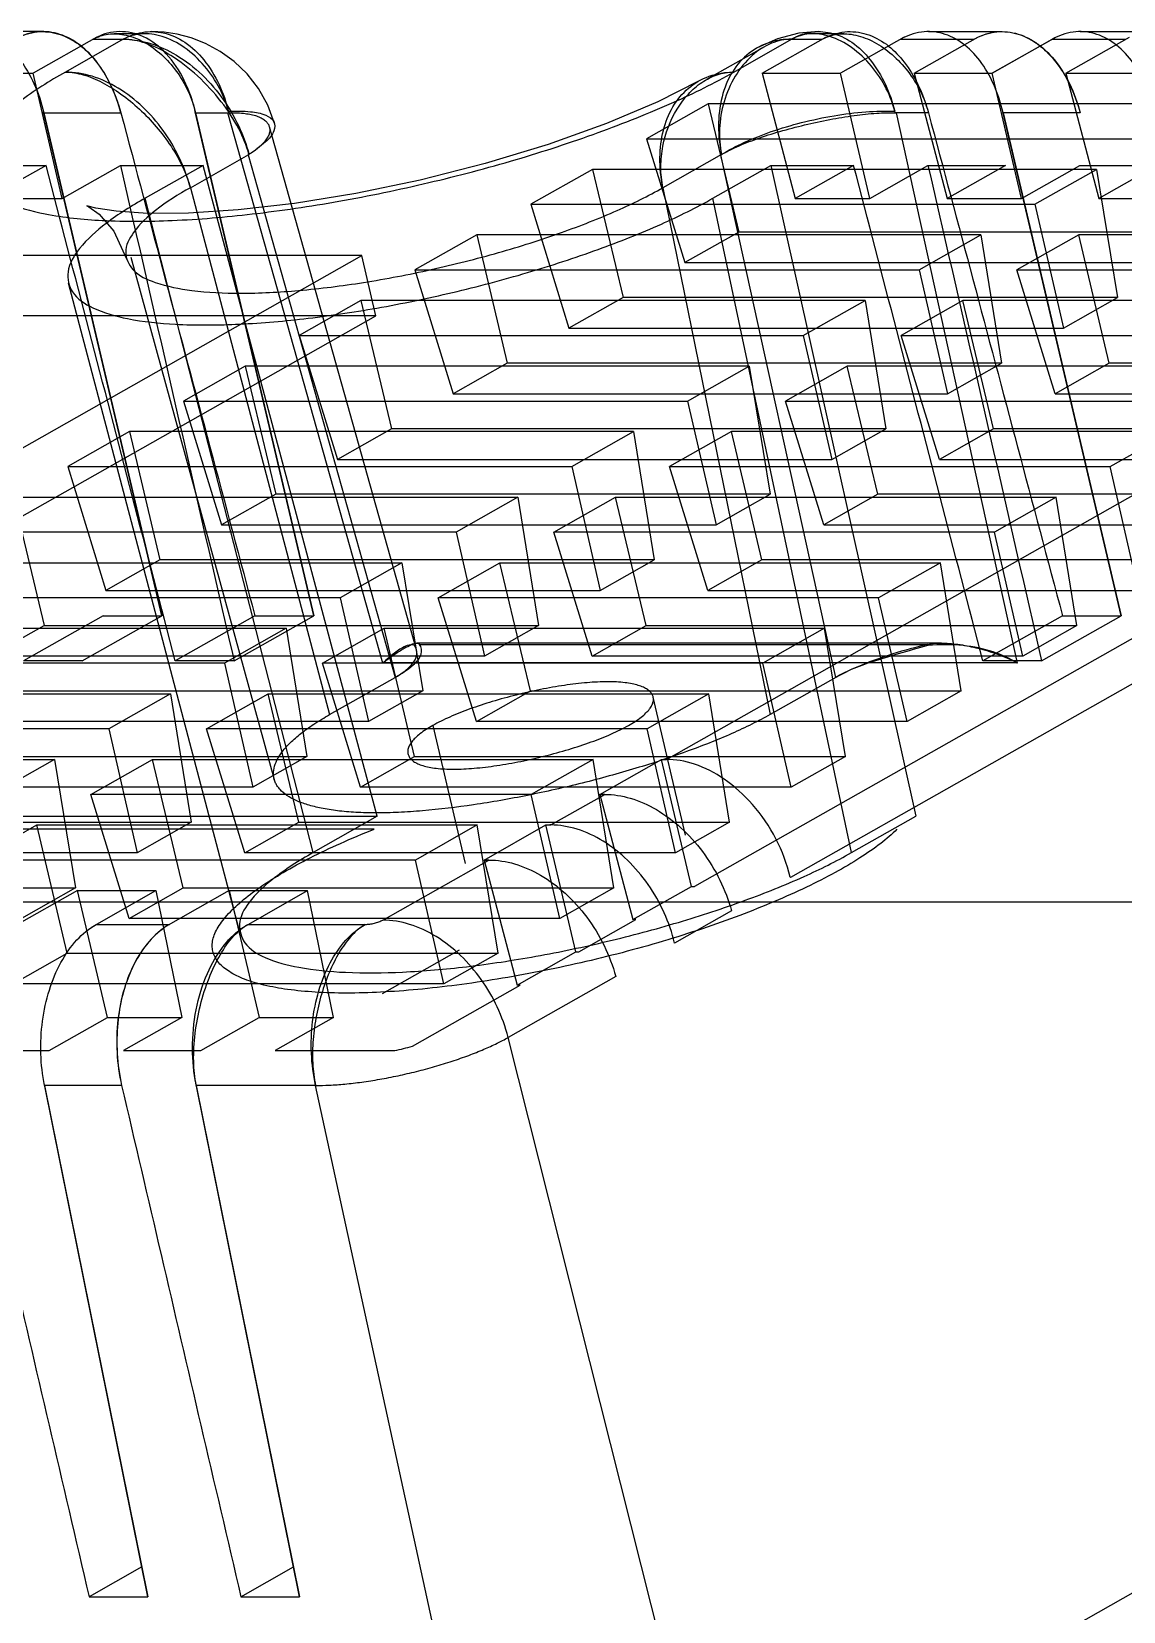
# Model space of a CAD drawing. Header units: millimetres. Extents: x 29 to 396, y -34 to 225.
# Drawn here: x 344.3 to 361.38, y 122.61 to 147.34 of the extents above; entities that cross this region are included whole.
import ezdxf

# ---------------------------------------------------------------- set-up
doc = ezdxf.new("R2010")
doc.units = ezdxf.units.MM
doc.layers.get('0').update_dxf_attribs({"lineweight": 0})

msp = doc.modelspace()

# ---------------------------------------------------------------- linework, layer by layer
at = {"color": 0, "linetype": 'Continuous', "lineweight": 25}
for p, q in [((344.47, 147.338), (343.317, 147.338)), ((345.315, 147.249), (344.318, 146.687)), ((345.731, 147.217), (344.825, 146.704)), ((345.254, 147.217), (345.731, 147.217)), ((346.071, 147.303), (345.59, 147.303)), ((355.285, 146.704), (356.19, 147.217)), ((355.732, 146.687), (356.728, 147.251)), ((356.19, 147.217), (356.668, 147.217)), ((357.006, 147.303), (356.524, 147.303)), ((357.955, 147.249), (356.958, 146.687)), ((357.894, 147.217), (359.043, 147.217)), ((358.107, 146.687), (359.103, 147.251)), ((358.331, 147.338), (359.484, 147.338)), ((360.329, 147.249), (359.332, 146.687)), ((359.332, 146.687), (360.268, 147.217)), ((360.269, 147.217), (361.418, 147.217)), ((360.481, 146.687), (361.478, 147.251)), ((360.706, 147.338), (361.859, 147.338)), ((355.766, 147.101), (354.857, 146.587)), ((343.092, 146.687), (344.318, 146.687)), ((344.773, 144.727), (344.318, 146.687)), ((355.732, 146.687), (356.958, 146.687)), ((355.732, 146.687), (356.249, 144.727)), ((357.413, 144.727), (356.958, 146.687)), ((358.107, 146.687), (359.332, 146.687)), ((358.107, 146.687), (358.624, 144.727)), ((359.787, 144.727), (359.332, 146.687)), ((360.481, 146.687), (361.707, 146.687)), ((360.481, 146.687), (360.998, 144.727)), ((354.886, 146.208), (353.92, 145.661)), ((354.886, 146.208), (355.364, 144.2)), ((362.777, 146.208), (354.886, 146.208)), ((346.336, 138.194), (344.484, 146.082)), ((344.488, 146.064), (346.336, 138.194)), ((344.488, 146.064), (345.694, 146.064)), ((348.711, 138.194), (346.858, 146.082)), ((346.863, 146.064), (348.711, 138.194)), ((346.863, 146.064), (347.384, 146.064)), ((349.792, 137.451), (347.369, 146.064)), ((358.334, 146.064), (357.812, 146.064)), ((357.828, 146.064), (359.722, 137.451)), ((361.35, 138.194), (359.498, 146.082)), ((360.709, 146.064), (359.502, 146.064)), ((359.502, 146.064), (361.35, 138.194)), ((350.32, 137.663), (348.017, 145.848)), ((353.92, 145.661), (354.519, 143.722)), ((353.92, 145.661), (361.81, 145.661)), ((346.78, 144.895), (347.698, 145.415)), ((347.686, 145.408), (349.986, 137.23)), ((355.095, 145.415), (354.177, 144.895)), ((356.881, 137.23), (355.083, 145.408)), ((343.311, 145.244), (344.522, 145.244)), ((344.522, 145.244), (343.609, 144.727)), ((344.773, 144.727), (345.686, 145.244)), ((345.686, 145.244), (346.98, 145.244)), ((346.98, 145.244), (346.074, 144.731)), ((349.706, 135.058), (346.98, 145.244)), ((353.074, 145.182), (352.108, 144.635)), ((353.074, 145.182), (353.552, 143.174)), ((360.965, 145.182), (353.074, 145.182)), ((354.96, 144.731), (355.867, 145.244)), ((355.867, 145.244), (357.162, 145.244)), ((355.867, 145.244), (358.133, 135.058)), ((357.162, 145.244), (356.249, 144.727)), ((357.413, 144.727), (358.325, 145.244)), ((358.325, 145.244), (359.536, 145.244)), ((359.536, 145.244), (358.624, 144.727)), ((359.787, 144.727), (360.7, 145.244)), ((359.998, 144.635), (360.965, 145.182)), ((360.7, 145.244), (361.911, 145.244)), ((360.965, 145.182), (361.289, 143.174)), ((361.911, 145.244), (360.998, 144.727)), ((346.78, 144.895), (348.96, 136.649)), ((354.177, 144.895), (355.855, 136.649)), ((343.609, 144.727), (344.773, 144.727)), ((348.7, 134.488), (346.074, 144.731)), ((357.126, 134.488), (354.96, 144.731)), ((356.249, 144.727), (357.413, 144.727)), ((358.624, 144.727), (359.787, 144.727)), ((360.998, 144.727), (362.162, 144.727)), ((352.108, 144.635), (352.706, 142.695)), ((352.108, 144.635), (359.998, 144.635)), ((354.232, 135.947), (369.574, 144.635)), ((359.998, 144.635), (360.444, 142.695)), ((351.262, 144.156), (350.296, 143.608)), ((351.262, 144.156), (351.74, 142.148)), ((359.153, 144.156), (351.262, 144.156)), ((355.364, 144.2), (354.519, 143.722)), ((363.101, 144.2), (355.364, 144.2)), ((358.186, 143.608), (359.153, 144.156)), ((359.153, 144.156), (359.477, 142.148)), ((360.685, 144.156), (359.718, 143.608)), ((367.579, 144.156), (360.685, 144.156)), ((361.163, 142.148), (360.685, 144.156)), ((336.96, 136.751), (349.463, 143.831)), ((349.463, 143.831), (340.5, 143.831)), ((345.849, 143.806), (348.093, 135.635)), ((349.683, 142.891), (349.463, 143.831)), ((354.519, 143.722), (362.256, 143.722)), ((350.296, 143.608), (350.894, 141.669)), ((350.296, 143.608), (358.186, 143.608)), ((358.186, 143.608), (358.632, 141.669)), ((360.317, 141.669), (359.718, 143.608)), ((359.718, 143.608), (366.613, 143.608)), ((347.56, 133.225), (344.872, 143.398)), ((353.552, 143.174), (352.706, 142.695)), ((361.289, 143.174), (353.552, 143.174)), ((360.444, 142.695), (361.289, 143.174)), ((349.45, 143.13), (348.484, 142.582)), ((349.45, 143.13), (349.928, 141.122)), ((357.34, 143.13), (349.45, 143.13)), ((356.374, 142.582), (357.34, 143.13)), ((357.34, 143.13), (357.665, 141.122)), ((358.873, 143.13), (357.906, 142.582)), ((365.767, 143.13), (358.873, 143.13)), ((359.35, 141.122), (358.873, 143.13)), ((337.18, 135.811), (349.683, 142.891)), ((349.683, 142.891), (340.72, 142.891)), ((352.706, 142.695), (360.444, 142.695)), ((371.558, 142.811), (356.171, 134.097)), ((348.484, 142.582), (349.082, 140.643)), ((348.484, 142.582), (356.374, 142.582)), ((356.374, 142.582), (356.82, 140.643)), ((357.906, 142.582), (364.801, 142.582)), ((358.505, 140.643), (357.906, 142.582)), ((347.638, 142.104), (346.672, 141.556)), ((347.638, 142.104), (348.116, 140.096)), ((355.528, 142.104), (347.638, 142.104)), ((351.74, 142.148), (350.894, 141.669)), ((359.477, 142.148), (351.74, 142.148)), ((354.562, 141.556), (355.528, 142.104)), ((355.528, 142.104), (355.853, 140.096)), ((357.061, 142.104), (356.094, 141.556)), ((363.955, 142.104), (357.061, 142.104)), ((357.538, 140.096), (357.061, 142.104)), ((358.632, 141.669), (359.477, 142.148)), ((361.163, 142.148), (360.317, 141.669)), ((367.904, 142.148), (361.163, 142.148)), ((350.894, 141.669), (358.632, 141.669)), ((360.317, 141.669), (367.058, 141.669)), ((346.672, 141.556), (347.27, 139.617)), ((346.672, 141.556), (354.562, 141.556)), ((354.562, 141.556), (355.008, 139.617)), ((356.094, 141.556), (362.989, 141.556)), ((356.693, 139.617), (356.094, 141.556)), ((345.826, 141.077), (344.86, 140.53)), ((345.826, 141.077), (346.304, 139.07)), ((353.716, 141.077), (345.826, 141.077)), ((349.928, 141.122), (349.082, 140.643)), ((357.665, 141.122), (349.928, 141.122)), ((352.75, 140.53), (353.716, 141.077)), ((353.716, 141.077), (354.041, 139.07)), ((355.249, 141.077), (354.282, 140.53)), ((362.143, 141.077), (355.249, 141.077)), ((355.726, 139.07), (355.249, 141.077)), ((356.82, 140.643), (357.665, 141.122)), ((359.35, 141.122), (358.505, 140.643)), ((366.092, 141.122), (359.35, 141.122)), ((361.177, 140.53), (362.143, 141.077)), ((344.86, 140.53), (345.458, 138.591)), ((344.86, 140.53), (352.75, 140.53)), ((349.082, 140.643), (356.82, 140.643)), ((352.75, 140.53), (353.196, 138.591)), ((354.282, 140.53), (361.177, 140.53)), ((354.881, 138.591), (354.282, 140.53)), ((358.505, 140.643), (365.246, 140.643)), ((361.622, 138.591), (361.177, 140.53)), ((344.014, 140.051), (344.492, 138.044)), ((344.014, 140.051), (351.904, 140.051)), ((348.116, 140.096), (347.27, 139.617)), ((355.853, 140.096), (348.116, 140.096)), ((351.904, 140.051), (350.938, 139.504)), ((351.904, 140.051), (352.229, 138.044)), ((352.47, 139.504), (353.437, 140.051)), ((353.437, 140.051), (360.331, 140.051)), ((353.914, 138.044), (353.437, 140.051)), ((355.008, 139.617), (355.853, 140.096)), ((357.538, 140.096), (356.693, 139.617)), ((364.28, 140.096), (357.538, 140.096)), ((360.331, 140.051), (359.365, 139.504)), ((360.656, 138.044), (360.331, 140.051)), ((350.938, 139.504), (343.048, 139.504)), ((347.27, 139.617), (355.008, 139.617)), ((350.938, 139.504), (351.383, 137.565)), ((359.365, 139.504), (352.47, 139.504)), ((353.069, 137.565), (352.47, 139.504)), ((356.693, 139.617), (363.434, 139.617)), ((359.81, 137.565), (359.365, 139.504)), ((342.202, 139.025), (350.092, 139.025)), ((346.304, 139.07), (345.458, 138.591)), ((354.041, 139.07), (346.304, 139.07)), ((350.092, 139.025), (349.126, 138.478)), ((350.092, 139.025), (350.417, 137.018)), ((350.658, 138.478), (351.624, 139.025)), ((351.624, 139.025), (358.519, 139.025)), ((352.102, 137.018), (351.624, 139.025)), ((353.196, 138.591), (354.041, 139.07)), ((355.726, 139.07), (354.881, 138.591)), ((362.468, 139.07), (355.726, 139.07)), ((358.519, 139.025), (357.553, 138.478)), ((358.844, 137.018), (358.519, 139.025)), ((349.126, 138.478), (341.236, 138.478)), ((345.458, 138.591), (353.196, 138.591)), ((349.126, 138.478), (349.571, 136.539)), ((357.553, 138.478), (350.658, 138.478)), ((351.257, 136.539), (350.658, 138.478)), ((354.881, 138.591), (361.622, 138.591)), ((357.998, 136.539), (357.553, 138.478)), ((362.366, 138.317), (354.67, 133.96)), ((340.39, 137.999), (348.28, 137.999)), ((343.646, 137.565), (344.492, 138.044)), ((345.417, 138.194), (344.17, 137.488)), ((344.492, 138.044), (352.229, 138.044)), ((345.089, 137.488), (346.336, 138.194)), ((345.417, 138.194), (346.336, 138.194)), ((347.791, 138.194), (346.545, 137.488)), ((348.28, 137.999), (347.314, 137.452)), ((347.464, 137.488), (348.711, 138.194)), ((347.791, 138.194), (348.711, 138.194)), ((348.28, 137.999), (348.605, 135.992)), ((348.846, 137.452), (349.812, 137.999)), ((349.812, 137.999), (356.707, 137.999)), ((350.29, 135.992), (349.812, 137.999)), ((352.229, 138.044), (351.383, 137.565)), ((353.069, 137.565), (353.914, 138.044)), ((353.914, 138.044), (360.656, 138.044)), ((356.707, 137.999), (355.74, 137.452)), ((357.032, 135.992), (356.707, 137.999)), ((360.431, 138.194), (359.185, 137.488)), ((360.656, 138.044), (359.81, 137.565)), ((360.104, 137.488), (361.35, 138.194)), ((360.431, 138.194), (361.35, 138.194)), ((358.535, 137.769), (350.325, 137.769)), ((350.37, 137.747), (358.321, 137.747)), ((351.383, 137.565), (343.646, 137.565)), ((345.089, 137.488), (344.17, 137.488)), ((347.464, 137.488), (346.545, 137.488)), ((359.81, 137.565), (353.069, 137.565)), ((360.104, 137.488), (359.185, 137.488)), ((347.314, 137.452), (339.424, 137.452)), ((347.314, 137.452), (347.759, 135.513)), ((355.74, 137.452), (348.846, 137.452)), ((349.445, 135.513), (348.846, 137.452)), ((348.96, 136.649), (349.986, 137.23)), ((359.72, 137.459), (349.79, 137.459)), ((356.186, 135.513), (355.74, 137.452)), ((356.881, 137.23), (355.855, 136.649)), ((338.578, 136.973), (346.468, 136.973)), ((342.68, 137.018), (350.417, 137.018)), ((346.468, 136.973), (345.502, 136.426)), ((346.468, 136.973), (346.793, 134.965)), ((347.034, 136.426), (348, 136.973)), ((348.478, 134.965), (348, 136.973)), ((348, 136.973), (354.895, 136.973)), ((350.417, 137.018), (349.571, 136.539)), ((351.257, 136.539), (352.102, 137.018)), ((352.102, 137.018), (358.844, 137.018)), ((354.895, 136.973), (353.928, 136.426)), ((355.22, 134.965), (354.895, 136.973)), ((358.844, 137.018), (357.998, 136.539)), ((354.53, 134.762), (354.024, 136.924)), ((349.571, 136.539), (341.834, 136.539)), ((350.573, 136.478), (351.079, 134.317)), ((357.998, 136.539), (351.257, 136.539)), ((345.502, 136.426), (337.612, 136.426)), ((345.502, 136.426), (345.947, 134.487)), ((347.633, 134.487), (347.034, 136.426)), ((353.928, 136.426), (347.034, 136.426)), ((354.374, 134.487), (353.928, 136.426)), ((340.868, 135.992), (348.605, 135.992)), ((348.605, 135.992), (347.759, 135.513)), ((349.445, 135.513), (350.29, 135.992)), ((350.29, 135.992), (357.032, 135.992)), ((357.032, 135.992), (356.186, 135.513)), ((336.766, 135.947), (344.656, 135.947)), ((344.656, 135.947), (343.69, 135.4)), ((344.656, 135.947), (344.981, 133.939)), ((345.222, 135.4), (346.188, 135.947)), ((346.666, 133.939), (346.188, 135.947)), ((346.188, 135.947), (353.083, 135.947)), ((353.083, 135.947), (352.116, 135.4)), ((353.408, 133.939), (353.083, 135.947)), ((353.189, 135.4), (354.155, 135.947)), ((354.155, 135.947), (354.232, 135.947)), ((354.624, 133.96), (354.155, 135.947)), ((347.759, 135.513), (340.022, 135.513)), ((356.186, 135.513), (349.445, 135.513)), ((345.821, 133.46), (345.222, 135.4)), ((352.116, 135.4), (345.222, 135.4)), ((352.562, 133.46), (352.116, 135.4)), ((352.42, 134.921), (353.265, 135.4)), ((353.265, 135.4), (353.189, 135.4)), ((353.189, 135.4), (353.343, 135.397)), ((353.189, 135.4), (353.706, 133.44)), ((330.9, 135.058), (349.706, 135.058)), ((349.706, 135.058), (348.7, 134.488)), ((357.126, 134.488), (358.133, 135.058)), ((349.659, 134.855), (330.693, 134.855)), ((339.056, 134.965), (346.793, 134.965)), ((343.41, 134.373), (344.376, 134.921)), ((344.854, 132.913), (344.376, 134.921)), ((344.376, 134.921), (351.271, 134.921)), ((346.793, 134.965), (345.947, 134.487)), ((347.633, 134.487), (348.478, 134.965)), ((348.478, 134.965), (355.22, 134.965)), ((351.271, 134.921), (350.304, 134.373)), ((351.596, 132.913), (351.271, 134.921)), ((351.377, 134.373), (352.343, 134.921)), ((352.343, 134.921), (352.42, 134.921)), ((352.812, 132.934), (352.343, 134.921)), ((352.42, 134.921), (352.407, 134.921)), ((355.22, 134.965), (354.374, 134.487)), ((345.947, 134.487), (338.21, 134.487)), ((350.304, 134.373), (343.41, 134.373)), ((354.374, 134.487), (347.633, 134.487)), ((349.792, 133.433), (351.453, 134.373)), ((350.75, 132.434), (350.304, 134.373)), ((351.453, 134.373), (351.377, 134.373)), ((351.377, 134.373), (351.531, 134.371)), ((351.377, 134.373), (351.894, 132.414)), ((356.171, 134.097), (356.168, 134.107)), ((337.244, 133.939), (344.981, 133.939)), ((345.016, 133.895), (344.019, 133.33)), ((344.981, 133.939), (344.135, 133.46)), ((345.484, 131.907), (345.016, 133.895)), ((345.016, 133.895), (346.241, 133.895)), ((345.245, 133.328), (346.241, 133.895)), ((345.821, 133.46), (346.666, 133.939)), ((346.241, 133.895), (346.648, 131.907)), ((347.39, 133.895), (346.394, 133.33)), ((346.666, 133.939), (353.408, 133.939)), ((347.39, 133.895), (348.616, 133.895)), ((347.39, 133.895), (347.859, 131.907)), ((347.62, 133.328), (348.616, 133.895)), ((349.023, 131.907), (348.616, 133.895)), ((353.408, 133.939), (352.562, 133.46)), ((353.706, 133.44), (354.624, 133.96)), ((354.624, 133.96), (354.67, 133.96)), ((332.672, 133.72), (378.712, 133.72)), ((355.25, 133.576), (354.359, 133.071)), ((345.305, 133.364), (346.454, 133.364)), ((352.562, 133.46), (345.821, 133.46)), ((347.68, 133.364), (349.518, 133.364)), ((352.858, 132.934), (353.753, 133.44)), ((353.753, 133.44), (353.706, 133.44)), ((344.009, 132.434), (344.854, 132.913)), ((344.854, 132.913), (351.596, 132.913)), ((349.785, 132.284), (350.993, 132.968)), ((351.596, 132.913), (350.75, 132.434)), ((351.894, 132.414), (352.812, 132.934)), ((352.812, 132.934), (352.858, 132.934)), ((354.896, 119.15), (379.117, 132.865)), ((353.438, 132.55), (351.754, 131.596)), ((350.75, 132.434), (344.009, 132.434)), ((350.255, 131.459), (351.941, 132.414)), ((351.941, 132.414), (351.894, 132.414)), ((344.571, 131.391), (345.484, 131.907)), ((345.484, 131.907), (346.648, 131.907)), ((346.648, 131.907), (345.735, 131.391)), ((346.946, 131.391), (347.859, 131.907)), ((347.859, 131.907), (349.023, 131.907)), ((349.023, 131.907), (348.11, 131.391)), ((354.896, 119.15), (351.754, 131.596)), ((343.36, 131.391), (344.571, 131.391)), ((345.735, 131.391), (346.946, 131.391)), ((348.11, 131.391), (349.979, 131.391)), ((346.115, 122.842), (344.495, 130.862)), ((344.498, 130.844), (346.115, 122.842)), ((345.705, 130.844), (344.498, 130.844)), ((348.49, 122.842), (346.87, 130.862)), ((348.74, 130.844), (346.873, 130.844)), ((346.873, 130.844), (348.49, 122.842)), ((351.471, 118.295), (348.741, 130.844)), ((346.021, 123.309), (345.196, 122.842)), ((347.571, 122.842), (348.395, 123.309)), ((345.196, 122.842), (346.115, 122.842)), ((347.571, 122.842), (348.49, 122.842))]:
    msp.add_line(p, q, dxfattribs=at)
for points in [[(348.099, 145.899), (347.995, 146.184), (347.849, 146.445), (347.669, 146.675), (347.465, 146.87), (347.246, 147.028), (347.019, 147.151), (346.793, 147.241), (346.575, 147.298), (346.372, 147.328), (346.179, 147.337)], [(356.617, 147.337), (356.304, 147.312), (355.968, 147.226), (355.651, 147.081)], [(354.735, 146.563), (354.096, 146.237), (353.294, 145.898), (352.38, 145.571), (351.394, 145.273), (350.378, 145.014), (349.371, 144.805), (348.409, 144.648), (347.527, 144.546), (346.751, 144.497), (346.11, 144.493), (345.621, 144.526), (345.301, 144.575), (345.162, 144.612), (345.193, 144.595), (345.355, 144.479), (345.584, 144.216), (345.78, 143.783)]]:
    msp.add_lwpolyline(points, dxfattribs=at)
msp.add_arc((349.015, 135.839), 4.551, 282.2265, 285.8085, dxfattribs=at)
for points, knots in [([(342.879, 147.217), (342.977, 147.272), (343.19, 147.351), (343.533, 147.332), (343.855, 147.174), (344.133, 146.896), (344.354, 146.516), (344.451, 146.222), (344.488, 146.064)], [0, 0, 0, 0, 0.336501, 0.662647, 1.004538, 1.388244, 1.826384, 2.311261, 2.311261, 2.311261, 2.311261]), ([(345.694, 146.064), (345.654, 146.217), (345.55, 146.506), (345.322, 146.881), (345.037, 147.162), (344.708, 147.328), (344.352, 147.354), (344.129, 147.274), (344.028, 147.217)], [0, 0, 0, 0, 0.474979, 0.914027, 1.305913, 1.660241, 1.998727, 2.347737, 2.347737, 2.347737, 2.347737]), ([(344.089, 147.251), (344.195, 147.299), (344.422, 147.362), (344.773, 147.303), (345.08, 147.125), (345.335, 146.851), (345.551, 146.497), (345.65, 146.217), (345.694, 146.064)], [0, 0, 0, 0, 0.348835, 0.686672, 1.040078, 1.392626, 1.799678, 2.277106, 2.277106, 2.277106, 2.277106]), ([(345.254, 147.217), (345.328, 147.259), (345.502, 147.316), (345.786, 147.295), (346.072, 147.179), (346.339, 146.983), (346.574, 146.72), (346.756, 146.409), (346.835, 146.179), (346.863, 146.064)], [0, 0, 0, 0, 0.254738, 0.534458, 0.836438, 1.169678, 1.520029, 1.888685, 2.243119, 2.243119, 2.243119, 2.243119]), ([(346.858, 146.082), (346.82, 146.251), (346.704, 146.576), (346.437, 146.994), (346.077, 147.277), (345.675, 147.367), (345.423, 147.304), (345.315, 147.249)], [0, 0, 0, 0, 0.520917, 1.025242, 1.470518, 1.856507, 2.220334, 2.220334, 2.220334, 2.220334]), ([(347.384, 146.064), (347.351, 146.195), (347.25, 146.457), (347.015, 146.809), (346.707, 147.094), (346.363, 147.274), (346.022, 147.325), (345.816, 147.265), (345.731, 147.217)], [0, 0, 0, 0, 0.405837, 0.832579, 1.260996, 1.650559, 1.980038, 2.271353, 2.271353, 2.271353, 2.271353]), ([(347.698, 145.415), (347.66, 145.554), (347.54, 145.844), (347.267, 146.26), (346.908, 146.649), (346.507, 146.961), (346.113, 147.162), (345.849, 147.217), (345.731, 147.217)], [0, 0, 0, 0, 0.431579, 0.93583, 1.48514, 2.010476, 2.452568, 2.80404, 2.80404, 2.80404, 2.80404]), ([(345.732, 147.217), (345.823, 147.27), (346.029, 147.347), (346.375, 147.337), (346.719, 147.183), (347.015, 146.893), (347.241, 146.519), (347.342, 146.235), (347.377, 146.091)], [0, 0, 0, 0, 0.315707, 0.64476, 1.013916, 1.416528, 1.871223, 2.314328, 2.314328, 2.314328, 2.314328]), ([(345.732, 147.217), (345.856, 147.219), (346.129, 147.179), (346.536, 147.004), (346.933, 146.714), (347.281, 146.322), (347.542, 145.883), (347.66, 145.567), (347.698, 145.415)], [0, 0, 0, 0, 0.374318, 0.812639, 1.317617, 1.83794, 2.372735, 2.843257, 2.843257, 2.843257, 2.843257]), ([(356.19, 147.217), (356.075, 147.219), (355.837, 147.186), (355.505, 147.011), (355.239, 146.71), (355.079, 146.307), (355.03, 145.863), (355.063, 145.56), (355.095, 145.415)], [0, 0, 0, 0, 0.345172, 0.706355, 1.103403, 1.523142, 1.986038, 2.431115, 2.431115, 2.431115, 2.431115]), ([(356.19, 147.217), (356.084, 147.217), (355.855, 147.17), (355.545, 146.964), (355.289, 146.642), (355.117, 146.246), (355.046, 145.825), (355.067, 145.546), (355.095, 145.415)], [0, 0, 0, 0, 0.319373, 0.680653, 1.095558, 1.536126, 1.963325, 2.365059, 2.365059, 2.365059, 2.365059]), ([(356.19, 147.217), (356.279, 147.27), (356.481, 147.347), (356.821, 147.337), (357.157, 147.182), (357.448, 146.892), (357.671, 146.518), (357.77, 146.235), (357.806, 146.091)], [0, 0, 0, 0, 0.309242, 0.631138, 0.994118, 1.39303, 1.846004, 2.288736, 2.288736, 2.288736, 2.288736]), ([(357.812, 146.064), (357.78, 146.195), (357.684, 146.456), (357.453, 146.809), (357.151, 147.094), (356.813, 147.274), (356.476, 147.325), (356.273, 147.264), (356.19, 147.217)], [0, 0, 0, 0, 0.404167, 0.828039, 1.252378, 1.637002, 1.961353, 2.248124, 2.248124, 2.248124, 2.248124]), ([(356.668, 147.217), (356.742, 147.259), (356.918, 147.316), (357.206, 147.295), (357.499, 147.179), (357.775, 146.983), (358.022, 146.72), (358.216, 146.41), (358.304, 146.18), (358.334, 146.064)], [0, 0, 0, 0, 0.255731, 0.539555, 0.84809, 1.18942, 1.547725, 1.922873, 2.28111, 2.28111, 2.28111, 2.28111]), ([(356.728, 147.251), (356.834, 147.299), (357.062, 147.362), (357.413, 147.303), (357.72, 147.125), (357.975, 146.851), (358.191, 146.497), (358.29, 146.217), (358.334, 146.064)], [0, 0, 0, 0, 0.348835, 0.686672, 1.040078, 1.392626, 1.799678, 2.277106, 2.277106, 2.277106, 2.277106]), ([(359.502, 146.064), (359.467, 146.217), (359.373, 146.504), (359.159, 146.88), (358.886, 147.162), (358.565, 147.328), (358.214, 147.354), (357.994, 147.274), (357.894, 147.217)], [0, 0, 0, 0, 0.470103, 0.901949, 1.28535, 1.631531, 1.964069, 2.311084, 2.311084, 2.311084, 2.311084]), ([(359.043, 147.217), (359.141, 147.273), (359.357, 147.351), (359.705, 147.332), (360.035, 147.174), (360.325, 146.897), (360.56, 146.517), (360.667, 146.222), (360.709, 146.064)], [0, 0, 0, 0, 0.338281, 0.670131, 1.020052, 1.412331, 1.857885, 2.347843, 2.347843, 2.347843, 2.347843]), ([(359.103, 147.251), (359.209, 147.299), (359.437, 147.362), (359.788, 147.303), (360.094, 147.125), (360.35, 146.851), (360.566, 146.497), (360.665, 146.217), (360.709, 146.064)], [0, 0, 0, 0, 0.348835, 0.686672, 1.040078, 1.392626, 1.799678, 2.277106, 2.277106, 2.277106, 2.277106]), ([(361.877, 146.064), (361.841, 146.217), (361.747, 146.504), (361.534, 146.88), (361.261, 147.162), (360.939, 147.328), (360.588, 147.354), (360.369, 147.274), (360.269, 147.217)], [0, 0, 0, 0, 0.470103, 0.901949, 1.28535, 1.631531, 1.964069, 2.311084, 2.311084, 2.311084, 2.311084]), ([(344.825, 146.704), (344.575, 146.564), (344.138, 146.29), (343.64, 145.846), (343.351, 145.39), (343.458, 144.912), (343.919, 144.63), (344.574, 144.45), (345.466, 144.361), (346.55, 144.369), (347.788, 144.474), (349.129, 144.674), (350.507, 144.96), (351.862, 145.316), (353.143, 145.736), (354.283, 146.189), (354.981, 146.53), (355.285, 146.704)], [0, 0, 0, 0, 0.859904, 1.53433, 2.012981, 2.388907, 2.861288, 3.538902, 4.436961, 5.534079, 6.789955, 8.160211, 9.598167, 11.010524, 12.362338, 13.63864, 14.688435, 14.688435, 14.688435, 14.688435]), ([(346.78, 144.895), (346.737, 145.057), (346.62, 145.37), (346.366, 145.798), (346.045, 146.168), (345.669, 146.461), (345.257, 146.654), (344.966, 146.704), (344.825, 146.704)], [0, 0, 0, 0, 0.502649, 0.994762, 1.48596, 1.965282, 2.41616, 2.836829, 2.836829, 2.836829, 2.836829]), ([(344.825, 146.704), (344.919, 146.704), (345.119, 146.669), (345.411, 146.546), (345.705, 146.362), (345.99, 146.128), (346.253, 145.854), (346.482, 145.552), (346.664, 145.232), (346.75, 145.007), (346.78, 144.895)], [0, 0, 0, 0, 0.281176, 0.598134, 0.947077, 1.318727, 1.701544, 2.083463, 2.453225, 2.801967, 2.801967, 2.801967, 2.801967]), ([(354.177, 144.895), (354.145, 145.05), (354.114, 145.351), (354.164, 145.785), (354.312, 146.164), (354.56, 146.467), (354.897, 146.663), (355.154, 146.704), (355.285, 146.704)], [0, 0, 0, 0, 0.47375, 0.900217, 1.299476, 1.679663, 2.052677, 2.443198, 2.443198, 2.443198, 2.443198]), ([(354.177, 144.895), (354.155, 145.002), (354.134, 145.22), (354.176, 145.645), (354.326, 146.042), (354.565, 146.364), (354.777, 146.55), (354.981, 146.654), (355.153, 146.697), (355.241, 146.704), (355.285, 146.704)], [0, 0, 0, 0, 0.328712, 0.652215, 1.274709, 1.569496, 1.84918, 2.115543, 2.246488, 2.37809, 2.37809, 2.37809, 2.37809]), ([(345.694, 146.064), (345.926, 145.196), (346.39, 143.454), (347.089, 140.831), (347.557, 139.075), (347.791, 138.194)], [0, 0, 0, 0, 2.693809, 5.408551, 8.145003, 8.145003, 8.145003, 8.145003]), ([(347.369, 146.064), (347.449, 146.068), (347.564, 146.067), (347.708, 146.047), (347.795, 146.026), (347.87, 145.999), (347.93, 145.965), (347.976, 145.925), (348.008, 145.879), (348.024, 145.827), (348.024, 145.772), (348.007, 145.715), (347.974, 145.655), (347.926, 145.594), (347.833, 145.505), (347.748, 145.446), (347.686, 145.408)], [0, 0, 0, 0, 0.241556, 0.343454, 0.433349, 0.511972, 0.580412, 0.640343, 0.69428, 0.745696, 0.798656, 0.857001, 0.923758, 1.001076, 1.09045, 1.30919, 1.30919, 1.30919, 1.30919]), ([(347.377, 146.091), (347.493, 146.097), (347.692, 146.095), (347.934, 146.053), (348.11, 145.949), (348.099, 145.75), (347.934, 145.581), (347.79, 145.473), (347.698, 145.415)], [0, 0, 0, 0, 0.346624, 0.589749, 0.751192, 0.893343, 1.111546, 1.438138, 1.438138, 1.438138, 1.438138]), ([(355.083, 145.408), (355.121, 145.431), (355.203, 145.476), (355.39, 145.563), (355.659, 145.667), (356.013, 145.78), (356.394, 145.88), (356.782, 145.963), (357.159, 146.026), (357.506, 146.063), (357.727, 146.069), (357.828, 146.064)], [0, 0, 0, 0, 0.132485, 0.281142, 0.619058, 0.996851, 1.396464, 1.799495, 2.187513, 2.542359, 2.846669, 2.846669, 2.846669, 2.846669]), ([(355.095, 145.415), (355.209, 145.487), (355.463, 145.618), (355.884, 145.783), (356.353, 145.922), (356.848, 146.027), (357.336, 146.089), (357.655, 146.098), (357.806, 146.091)], [0, 0, 0, 0, 0.404117, 0.856418, 1.353671, 1.871668, 2.372489, 2.826204, 2.826204, 2.826204, 2.826204]), ([(358.334, 146.064), (358.565, 145.196), (359.03, 143.454), (359.729, 140.831), (360.196, 139.075), (360.431, 138.194)], [0, 0, 0, 0, 2.693809, 5.408551, 8.145003, 8.145003, 8.145003, 8.145003]), ([(346.545, 137.488), (346.32, 138.35), (345.871, 140.073), (345.197, 142.659), (344.746, 144.382), (344.522, 145.244)], [0, 0, 0, 0, 2.672087, 5.344048, 8.015884, 8.015884, 8.015884, 8.015884]), ([(345.686, 145.244), (345.883, 144.382), (346.279, 142.659), (346.872, 140.073), (347.266, 138.35), (347.464, 137.488)], [0, 0, 0, 0, 2.652422, 5.304985, 7.957687, 7.957687, 7.957687, 7.957687]), ([(359.185, 137.488), (358.96, 138.35), (358.511, 140.073), (357.837, 142.659), (357.386, 144.382), (357.162, 145.244)], [0, 0, 0, 0, 2.672087, 5.344048, 8.015884, 8.015884, 8.015884, 8.015884]), ([(358.325, 145.244), (358.523, 144.382), (358.919, 142.659), (359.512, 140.073), (359.906, 138.35), (360.104, 137.488)], [0, 0, 0, 0, 2.652422, 5.304985, 7.957687, 7.957687, 7.957687, 7.957687]), ([(346.78, 144.895), (346.591, 144.789), (346.268, 144.583), (345.908, 144.256), (345.716, 143.899), (345.881, 143.552), (346.288, 143.375), (346.857, 143.262), (347.614, 143.23), (348.512, 143.278), (349.511, 143.404), (350.555, 143.604), (351.591, 143.865), (352.563, 144.173), (353.424, 144.509), (353.945, 144.763), (354.177, 144.895)], [0, 0, 0, 0, 0.649015, 1.136252, 1.474103, 1.763133, 2.166553, 2.750805, 3.512465, 4.425967, 5.448483, 6.530039, 7.615263, 8.649876, 9.586981, 10.386074, 10.386074, 10.386074, 10.386074]), ([(346.074, 144.731), (345.862, 144.611), (345.491, 144.381), (345.068, 144.003), (344.821, 143.616), (344.91, 143.209), (345.3, 142.969), (345.852, 142.816), (346.608, 142.74), (347.531, 142.746), (348.584, 142.835), (349.718, 143.003), (350.887, 143.245), (352.044, 143.55), (353.136, 143.907), (354.108, 144.292), (354.698, 144.582), (354.96, 144.731)], [0, 0, 0, 0, 0.728652, 1.301373, 1.70846, 2.028773, 2.43017, 3.000303, 3.757348, 4.69473, 5.767075, 6.924423, 8.132931, 9.346604, 10.512479, 11.577645, 12.480762, 12.480762, 12.480762, 12.480762]), ([(349.79, 137.459), (349.853, 137.504), (349.962, 137.585), (350.112, 137.681), (350.225, 137.739), (350.307, 137.778), (350.359, 137.761), (350.37, 137.747)], [0, 0, 0, 0, 0.2335449, 0.4084363, 0.5308046, 0.6171663, 0.6724421, 0.6724421, 0.6724421, 0.6724421]), ([(350.288, 137.73), (350.256, 137.751), (350.136, 137.724), (349.98, 137.619), (349.857, 137.515), (349.792, 137.451)], [0, 0, 0, 0, 0.1141384, 0.3145845, 0.5875393, 0.5875393, 0.5875393, 0.5875393]), ([(349.986, 137.23), (350.085, 137.288), (350.235, 137.388), (350.414, 137.565), (350.398, 137.705), (350.369, 137.747)], [0, 0, 0, 0, 0.3419329, 0.553471, 0.7061309, 0.7061309, 0.7061309, 0.7061309]), ([(349.986, 137.23), (350.047, 137.267), (350.153, 137.34), (350.279, 137.458), (350.345, 137.598), (350.314, 137.692), (350.288, 137.73)], [0, 0, 0, 0, 0.2131335, 0.3826726, 0.5156812, 0.6525702, 0.6525702, 0.6525702, 0.6525702]), ([(358.322, 137.747), (358.139, 137.704), (357.791, 137.61), (357.308, 137.44), (357.014, 137.303), (356.881, 137.23)], [0, 0, 0, 0, 0.564989, 1.081285, 1.535002, 1.535002, 1.535002, 1.535002]), ([(358.326, 137.73), (358.169, 137.688), (357.877, 137.606), (357.475, 137.486), (357.147, 137.368), (356.959, 137.277), (356.881, 137.23)], [0, 0, 0, 0, 0.487471, 0.909127, 1.259374, 1.532762, 1.532762, 1.532762, 1.532762]), ([(358.321, 137.747), (358.397, 137.765), (358.569, 137.775), (358.833, 137.748), (359.12, 137.688), (359.421, 137.598), (359.622, 137.51), (359.72, 137.459)], [0, 0, 0, 0, 0.235439, 0.510021, 0.794328, 1.115065, 1.449337, 1.449337, 1.449337, 1.449337]), ([(359.722, 137.451), (359.607, 137.528), (359.331, 137.652), (358.856, 137.748), (358.509, 137.745), (358.326, 137.73)], [0, 0, 0, 0, 0.414345, 0.894536, 1.445891, 1.445891, 1.445891, 1.445891]), ([(353.638, 136.478), (353.707, 136.518), (353.803, 136.578), (353.909, 136.67), (353.966, 136.732), (354.005, 136.791), (354.027, 136.849), (354.031, 136.905), (354.016, 136.957), (353.983, 137.004), (353.934, 137.044), (353.868, 137.079), (353.788, 137.109), (353.691, 137.132), (353.532, 137.157), (353.296, 137.167), (352.979, 137.151), (352.628, 137.108), (352.257, 137.043), (351.88, 136.958), (351.511, 136.857), (351.164, 136.743), (350.851, 136.62), (350.66, 136.527), (350.573, 136.478)], [0, 0, 0, 0, 0.240244, 0.337365, 0.42034, 0.490664, 0.550659, 0.603882, 0.655195, 0.709869, 0.772252, 0.845272, 0.930729, 1.029719, 1.142928, 1.413517, 1.735971, 2.093931, 2.474724, 2.865197, 3.252019, 3.62189, 3.961754, 4.259201, 4.259201, 4.259201, 4.259201]), ([(355.855, 136.649), (355.761, 136.597), (355.564, 136.493), (355.13, 136.291), (354.526, 136.054), (353.744, 135.798), (352.914, 135.57), (352.067, 135.379), (351.232, 135.232), (350.557, 135.151), (350.048, 135.116), (349.699, 135.107), (349.379, 135.115), (349.092, 135.139), (348.84, 135.178), (348.622, 135.231), (348.441, 135.297), (348.294, 135.376), (348.199, 135.455), (348.144, 135.524), (348.103, 135.593), (348.076, 135.689), (348.085, 135.815), (348.134, 135.945), (348.222, 136.079), (348.349, 136.218), (348.516, 136.362), (348.722, 136.509), (348.877, 136.602), (348.96, 136.649)], [0, 0, 0, 0, 0.32117, 0.669456, 1.434152, 2.26637, 3.136712, 4.015274, 4.872059, 5.67747, 6.052691, 6.403147, 6.723834, 7.012241, 7.267145, 7.489692, 7.681922, 7.846261, 7.986633, 8.049926, 8.109983, 8.225435, 8.345187, 8.480174, 8.638401, 8.825092, 9.043615, 9.29623, 9.584551, 9.584551, 9.584551, 9.584551]), ([(350.573, 136.478), (350.504, 136.439), (350.408, 136.378), (350.302, 136.287), (350.245, 136.225), (350.206, 136.165), (350.184, 136.107), (350.18, 136.052), (350.195, 136), (350.228, 135.953), (350.277, 135.912), (350.342, 135.877), (350.423, 135.848), (350.52, 135.824), (350.679, 135.8), (350.915, 135.79), (351.232, 135.806), (351.583, 135.849), (351.954, 135.914), (352.331, 135.999), (352.699, 136.1), (353.047, 136.214), (353.36, 136.337), (353.551, 136.429), (353.637, 136.478)], [0, 0, 0, 0, 0.240244, 0.337365, 0.42034, 0.490664, 0.550659, 0.603882, 0.655195, 0.709869, 0.772252, 0.845272, 0.930729, 1.029719, 1.142928, 1.413517, 1.735952, 2.09389, 2.474659, 2.865109, 3.251913, 3.62177, 3.961629, 4.259079, 4.259079, 4.259079, 4.259079]), ([(356.168, 134.107), (356.119, 134.313), (355.966, 134.721), (355.608, 135.244), (355.168, 135.645), (354.7, 135.891), (354.373, 135.949), (354.221, 135.947)], [0, 0, 0, 0, 0.636175, 1.291194, 1.88577, 2.403817, 2.86018, 2.86018, 2.86018, 2.86018]), ([(353.265, 135.4), (353.401, 135.4), (353.685, 135.353), (354.092, 135.17), (354.475, 134.883), (354.812, 134.509), (355.082, 134.068), (355.205, 133.742), (355.25, 133.576)], [0, 0, 0, 0, 0.405234, 0.850161, 1.327084, 1.831367, 2.352729, 2.869312, 2.869312, 2.869312, 2.869312]), ([(357.839, 134.855), (357.76, 134.775), (357.574, 134.616), (357.248, 134.392), (356.859, 134.165), (356.412, 133.938), (355.913, 133.715), (355.369, 133.498), (354.787, 133.291), (353.961, 133.029), (352.894, 132.752), (351.812, 132.539), (350.959, 132.413), (350.35, 132.344), (349.773, 132.301), (349.237, 132.286), (348.751, 132.299), (348.32, 132.339), (347.949, 132.405), (347.642, 132.495), (347.43, 132.595), (347.3, 132.688), (347.225, 132.76), (347.17, 132.839), (347.134, 132.922), (347.119, 133.012), (347.125, 133.105), (347.153, 133.202), (347.201, 133.302), (347.268, 133.405), (347.389, 133.552), (347.589, 133.741), (347.885, 133.964), (348.246, 134.19), (348.666, 134.418), (349.142, 134.644), (349.481, 134.785), (349.659, 134.855)], [0, 0, 0, 0, 0.336325, 0.732587, 1.184874, 1.687972, 2.236081, 2.823316, 3.443402, 4.08885, 5.422145, 6.750853, 7.392509, 8.008154, 8.589574, 9.127974, 9.615609, 10.048615, 10.424766, 10.74381, 11.007795, 11.121103, 11.223726, 11.317995, 11.407143, 11.49523, 11.586723, 11.685802, 11.795493, 11.917677, 12.053435, 12.36736, 12.738587, 13.16536, 13.644574, 14.172463, 14.744933, 14.744933, 14.744933, 14.744933]), ([(354.359, 133.071), (354.32, 133.234), (354.209, 133.556), (353.959, 133.997), (353.636, 134.378), (353.26, 134.677), (352.85, 134.871), (352.559, 134.921), (352.42, 134.921)], [0, 0, 0, 0, 0.502253, 1.013656, 1.512992, 1.99192, 2.443786, 2.861401, 2.861401, 2.861401, 2.861401]), ([(348.7, 134.488), (348.48, 134.363), (348.118, 134.131), (347.712, 133.765), (347.504, 133.396), (347.618, 133.023), (347.996, 132.805), (348.534, 132.666), (349.26, 132.599), (350.139, 132.609), (351.135, 132.696), (352.206, 132.859), (353.313, 133.091), (354.407, 133.383), (355.435, 133.72), (356.341, 134.081), (356.886, 134.352), (357.126, 134.488)], [0, 0, 0, 0, 0.758282, 1.279622, 1.645938, 1.950474, 2.338522, 2.888267, 3.622896, 4.515788, 5.522922, 6.619366, 7.765956, 8.912838, 10.014726, 11.008605, 11.837394, 11.837394, 11.837394, 11.837394]), ([(351.453, 134.373), (351.588, 134.373), (351.873, 134.327), (352.28, 134.144), (352.663, 133.857), (353, 133.483), (353.27, 133.042), (353.393, 132.716), (353.438, 132.55)], [0, 0, 0, 0, 0.405234, 0.850161, 1.327085, 1.831367, 2.352729, 2.869312, 2.869312, 2.869312, 2.869312]), ([(344.498, 130.844), (344.465, 131.008), (344.427, 131.345), (344.452, 131.849), (344.557, 132.333), (344.735, 132.766), (344.981, 133.123), (345.193, 133.301), (345.305, 133.364)], [0, 0, 0, 0, 0.501099, 1.012409, 1.508794, 1.978058, 2.410089, 2.795705, 2.795705, 2.795705, 2.795705]), ([(346.454, 133.364), (346.347, 133.303), (346.14, 133.132), (345.903, 132.785), (345.73, 132.357), (345.632, 131.872), (345.618, 131.358), (345.666, 131.013), (345.705, 130.844)], [0, 0, 0, 0, 0.37118, 0.789771, 1.249976, 1.746265, 2.266613, 2.786296, 2.786296, 2.786296, 2.786296]), ([(346.394, 133.33), (346.284, 133.255), (346.079, 133.061), (345.856, 132.686), (345.706, 132.263), (345.633, 131.809), (345.622, 131.334), (345.67, 131.009), (345.705, 130.844)], [0, 0, 0, 0, 0.398518, 0.833568, 1.29658, 1.736558, 2.209306, 2.716427, 2.716427, 2.716427, 2.716427]), ([(346.87, 130.862), (346.832, 131.045), (346.798, 131.438), (346.85, 132.028), (347.017, 132.582), (347.274, 133.028), (347.501, 133.253), (347.62, 133.328)], [0, 0, 0, 0, 0.561321, 1.174015, 1.767947, 2.283413, 2.705465, 2.705465, 2.705465, 2.705465]), ([(346.873, 130.844), (346.848, 130.968), (346.822, 131.241), (346.846, 131.664), (346.929, 132.101), (347.06, 132.516), (347.233, 132.884), (347.433, 133.174), (347.598, 133.318), (347.68, 133.364)], [0, 0, 0, 0, 0.380773, 0.818506, 1.266557, 1.712171, 2.120138, 2.480658, 2.763886, 2.763886, 2.763886, 2.763886]), ([(348.741, 130.844), (348.705, 131.009), (348.662, 131.343), (348.68, 131.843), (348.775, 132.322), (348.948, 132.758), (349.191, 133.119), (349.405, 133.3), (349.518, 133.364)], [0, 0, 0, 0, 0.507611, 1.003701, 1.494933, 1.966728, 2.399559, 2.790742, 2.790742, 2.790742, 2.790742]), ([(349.518, 133.364), (349.443, 133.322), (349.338, 133.232), (349.217, 133.088), (349.096, 132.911), (348.964, 132.654), (348.838, 132.313), (348.747, 131.946), (348.695, 131.569), (348.687, 131.199), (348.716, 130.958), (348.74, 130.844)], [0, 0, 0, 0, 0.26069, 0.406929, 0.563393, 0.903108, 1.27007, 1.651835, 2.035357, 2.40817, 2.759744, 2.759744, 2.759744, 2.759744]), ([(349.518, 133.364), (349.542, 133.365), (349.59, 133.369), (349.661, 133.383), (349.729, 133.404), (349.772, 133.423), (349.792, 133.433)], [0, 0, 0, 0, 0.0709353, 0.1444471, 0.2168061, 0.2844238, 0.2844238, 0.2844238, 0.2844238]), ([(351.754, 131.596), (351.713, 131.76), (351.598, 132.077), (351.345, 132.511), (351.023, 132.887), (350.644, 133.185), (350.229, 133.382), (349.934, 133.433), (349.792, 133.433)], [0, 0, 0, 0, 0.506667, 1.003168, 1.499438, 1.984108, 2.439979, 2.865148, 2.865148, 2.865148, 2.865148]), ([(348.741, 130.844), (348.812, 130.844), (348.964, 130.848), (349.205, 130.866), (349.468, 130.897), (349.747, 130.94), (350.032, 130.996), (350.319, 131.062), (350.602, 131.138), (350.875, 131.222), (351.133, 131.312), (351.367, 131.405), (351.573, 131.498), (351.697, 131.564), (351.754, 131.596)], [0, 0, 0, 0, 0.213991, 0.457396, 0.724736, 1.008752, 1.301611, 1.597786, 1.892392, 2.180141, 2.455108, 2.709569, 2.936719, 3.131898, 3.131898, 3.131898, 3.131898]), ([(343.33, 130.844), (343.536, 129.962), (343.949, 128.191), (344.57, 125.523), (344.987, 123.738), (345.196, 122.842)], [0, 0, 0, 0, 2.717399, 5.455866, 8.216119, 8.216119, 8.216119, 8.216119]), ([(345.705, 130.844), (345.911, 129.962), (346.324, 128.191), (346.945, 125.523), (347.362, 123.738), (347.571, 122.842)], [0, 0, 0, 0, 2.717399, 5.455866, 8.216119, 8.216119, 8.216119, 8.216119])]:
    msp.add_open_spline(points, degree=3, knots=knots, dxfattribs=at)

doc.saveas('drawing.dxf')
